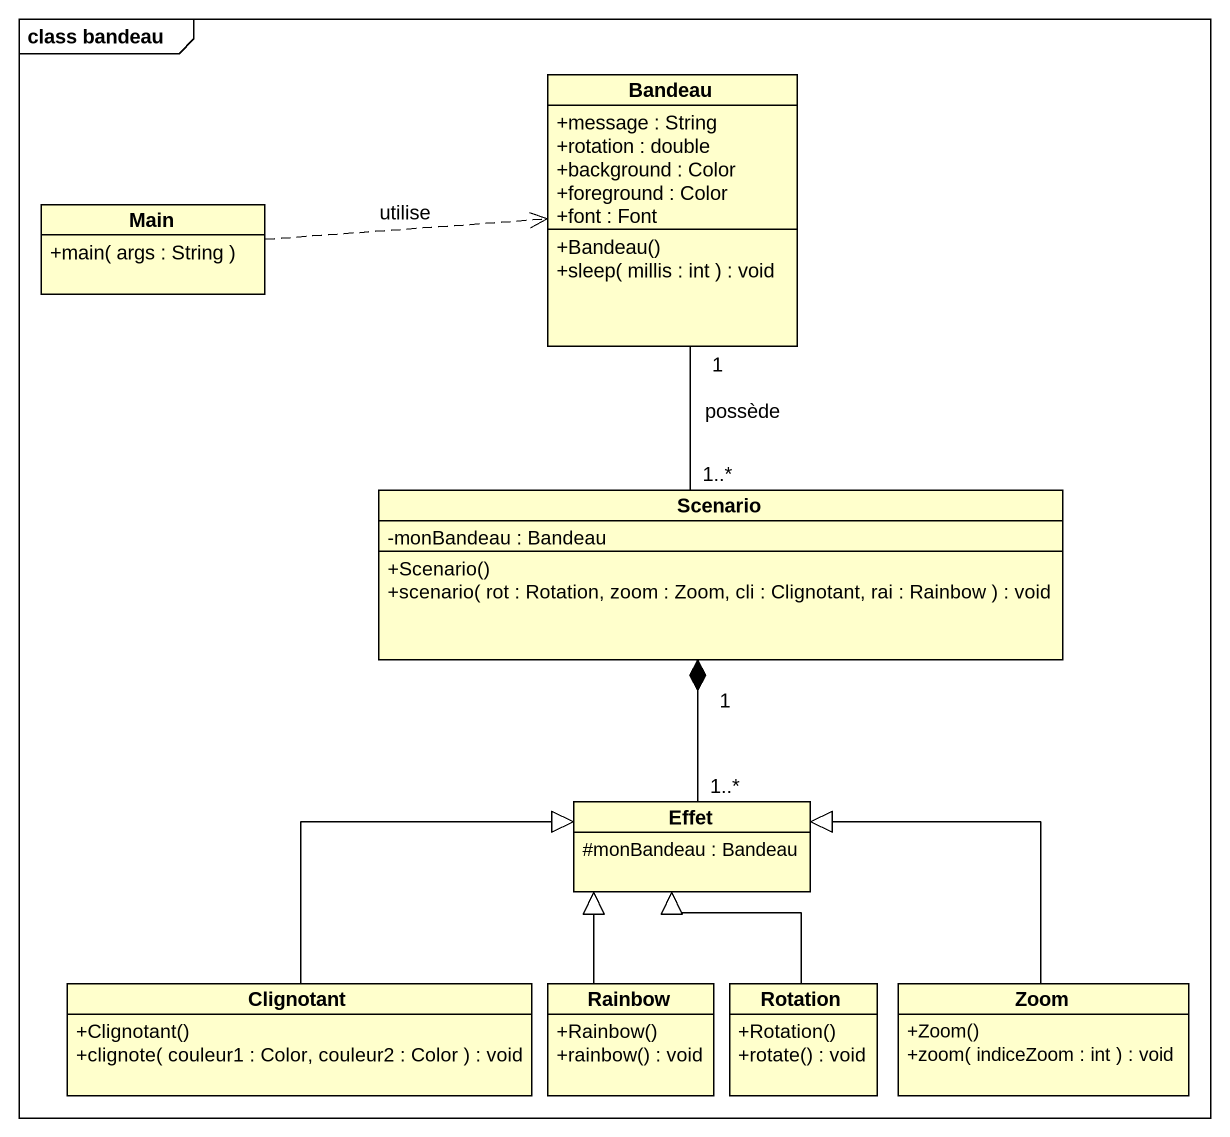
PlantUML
@startuml
mainframe class bandeau
hide circle
hide empty members
skinparam classAttributeIconSize 0
class Bandeau {
  +message : String
  +rotation : double
  +background : Color
  +foreground : Color
  +font : Font
  +Bandeau()
  +sleep( millis : int ) : void
}
class Main {
  +main( args : String )
}
class Scenario {
  -monBandeau : Bandeau
  +Scenario()
  +scenario( rot : Rotation, zoom : Zoom, cli : Clignotant, rai : Rainbow ) : void
}
class Effet {
  #monBandeau : Bandeau
}
class Clignotant {
  +Clignotant()
  +clignote( couleur1 : Color, couleur2 : Color ) : void
}
class Rainbow {
  +Rainbow()
  +rainbow() : void
}
class Rotation {
  +Rotation()
  +rotate() : void
}
class Zoom {
  +Zoom()
  +zoom( indiceZoom : int ) : void
}
Bandeau "1" -- "1..*" Scenario : possède
Main .right.> Bandeau : utilise
Scenario "1" *-- "1..*" Effet
Clignotant -right-|> Effet
Rainbow -up-|> Effet
Rotation -up-|> Effet
Zoom -left-|> Effet
@enduml
